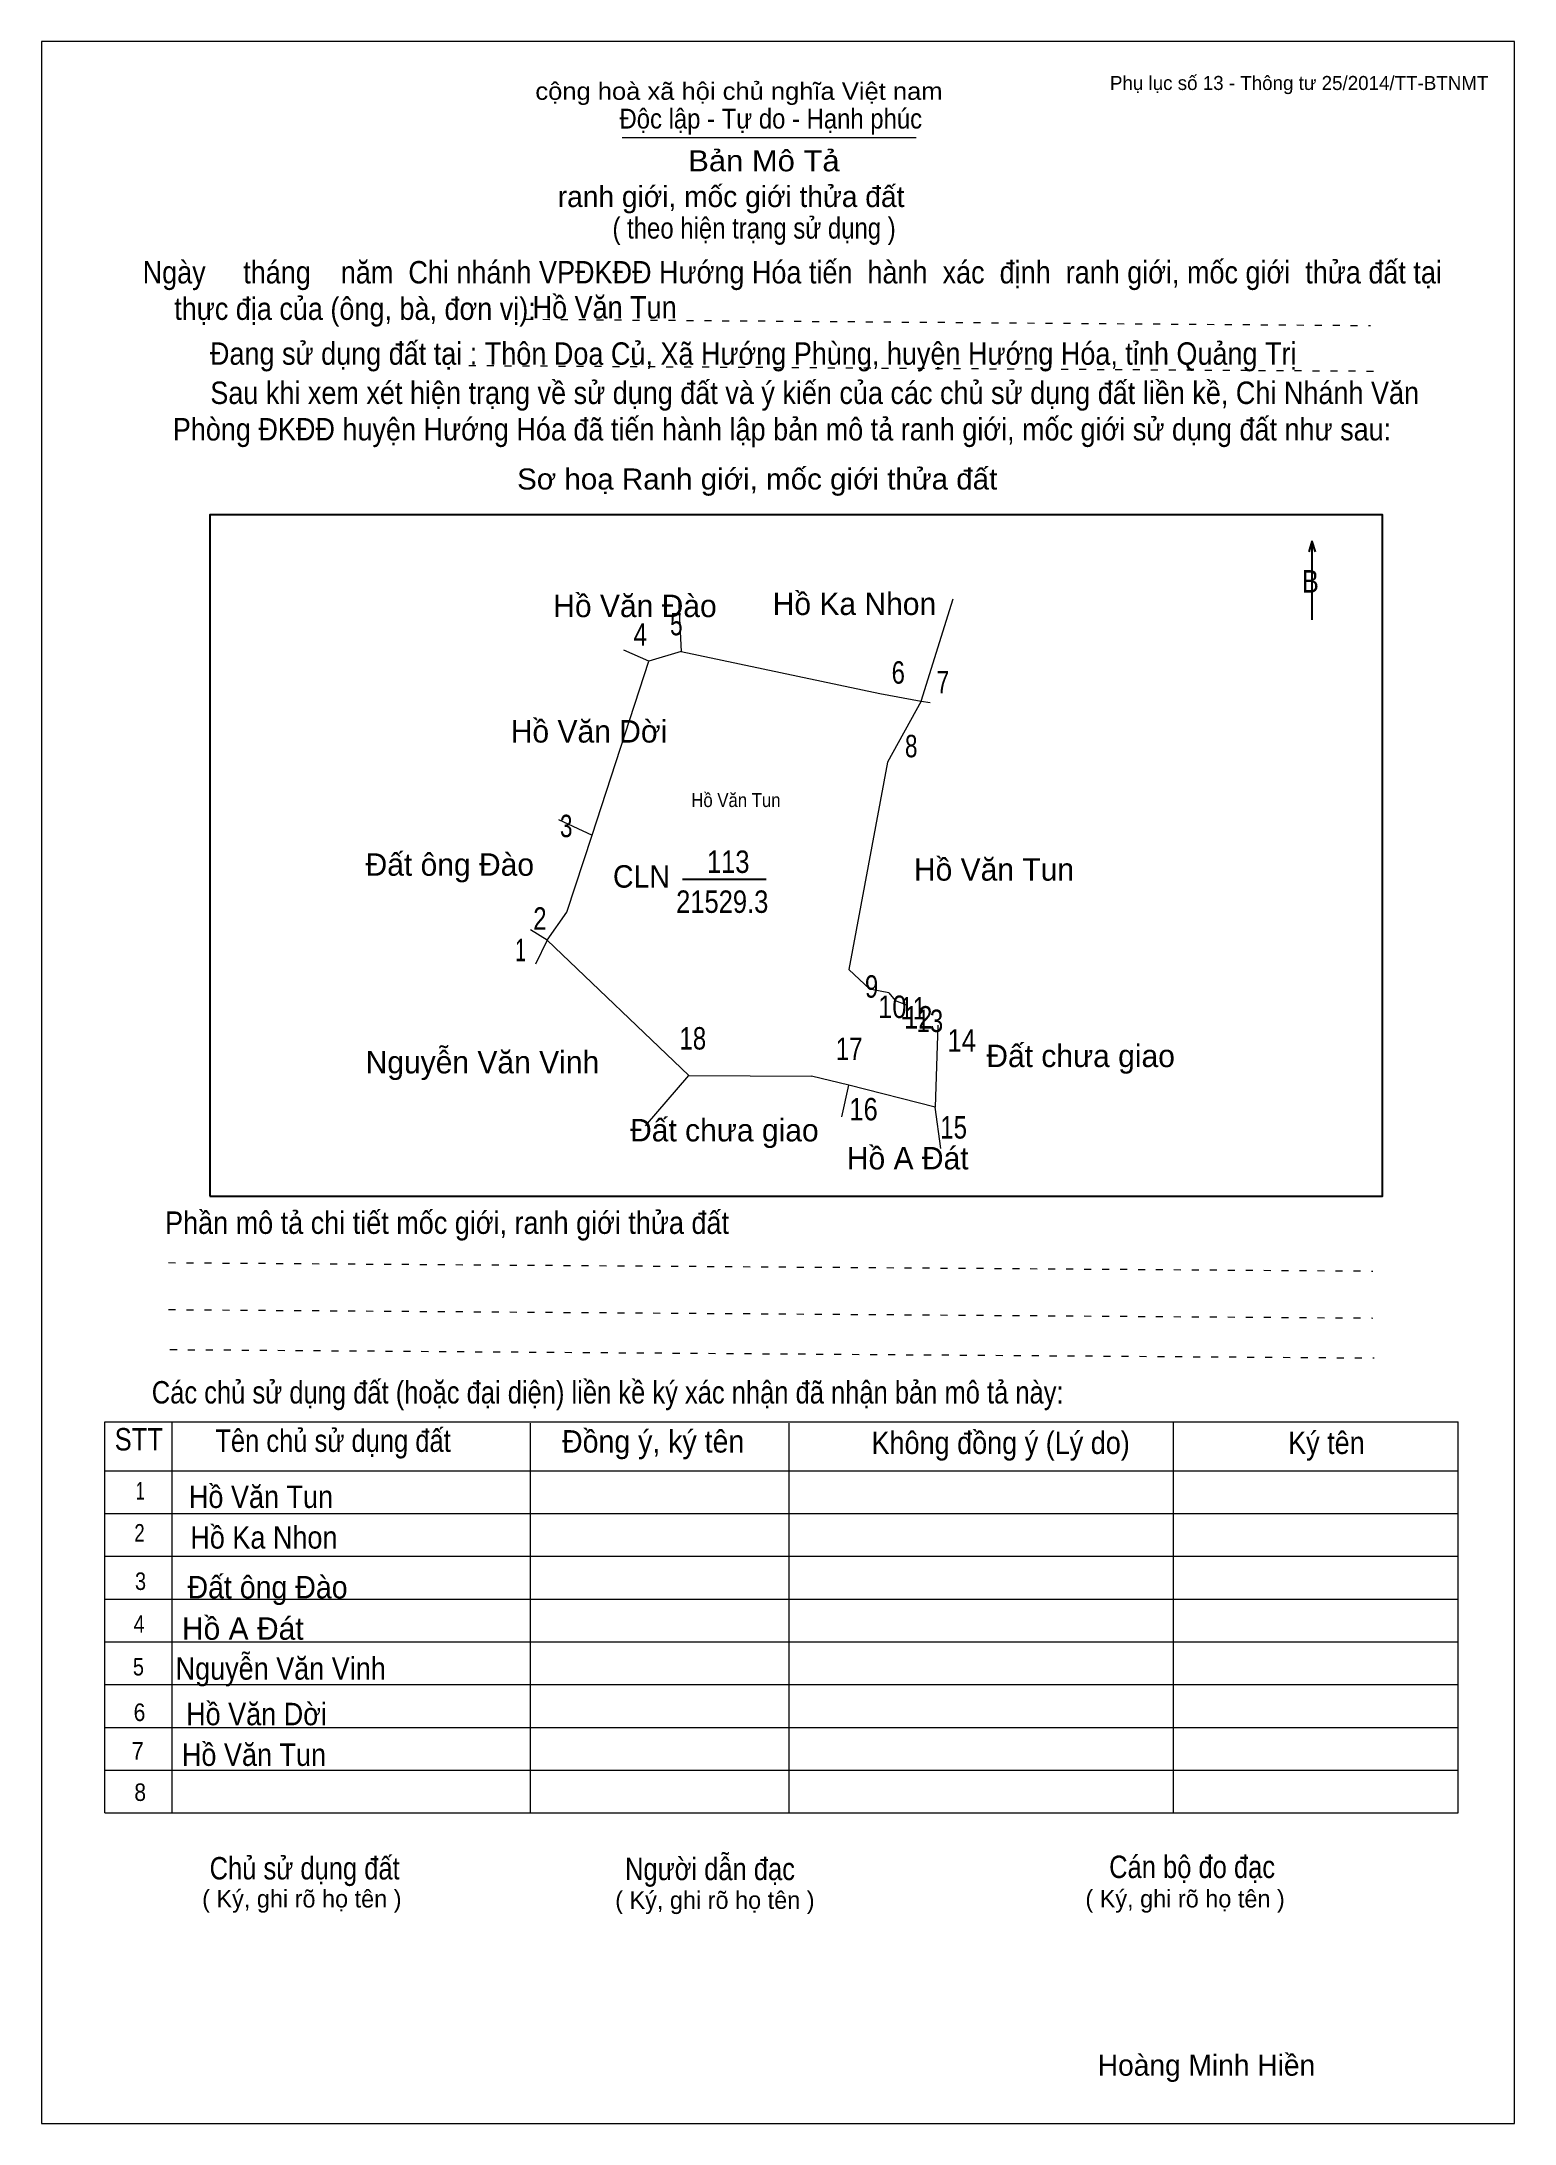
# Model space of a CAD drawing. Header units: centimetres. Extents: x 0 to 21, y 0 to 29.7.
import ezdxf
from ezdxf.enums import TextEntityAlignment as Align

# ---------------------------------------------------------------- set-up
doc = ezdxf.new("R2010")
doc.units = ezdxf.units.CM
doc.header["$LTSCALE"] = 0.13
doc.linetypes.add('DOTTED', pattern=[1.5, 0.3, -1.2])
for name, color, linetype, lineweight in [('1', 7, 'Continuous', 13), ('33', 7, 'Continuous', 25), ('6', 7, 'Continuous', 13), ('62', 7, 'Continuous', 13)]:
    doc.layers.add(name, color=color, linetype=linetype, lineweight=lineweight)
for name, color, linetype in [('2', 7, 'Continuous'), ('32', 7, 'Continuous'), ('34', 7, 'Continuous'), ('63', 7, 'Continuous')]:
    doc.layers.add(name, color=color, linetype=linetype)

msp = doc.modelspace()

# ---------------------------------------------------------------- linework, layer by layer
at = {"layer": '1'}
msp.add_lwpolyline([(21, 0), (21, 29.7), (0, 29.7), (0, 0)], close=True, dxfattribs=at)
at = {"layer": '33'}
msp.add_line((9.14, 17.75), (10.33, 17.75), dxfattribs=at)
at = {"layer": '6'}
for p, q in [((7.85, 18.38), (8.66, 20.86)), ((12.54, 20.29), (12.67, 20.27)), ((7.37, 18.6), (7.85, 18.38)), ((7.21, 16.88), (6.97, 17.03)), ((7.21, 16.88), (7.04, 16.54)), ((7.21, 16.88), (9.23, 14.95)), ((8.61, 14.23), (9.23, 14.95)), ((9.23, 14.95), (10.98, 14.94)), ((11.41, 14.36), (11.51, 14.81)), ((12.82, 13.91), (12.74, 14.5))]:
    msp.add_line(p, q, dxfattribs=at)
for points in [[(9.08, 21.75), (9.12, 21), (8.66, 20.86), (8.3, 21.02)], [(9.12, 21), (11.95, 20.4), (12.54, 20.29), (13, 21.75)], [(12.54, 20.29), (12.06, 19.42), (11.51, 16.46)], [(7.21, 16.88), (7.49, 17.28), (7.85, 18.38)], [(12.08, 16.13), (11.81, 16.18), (11.51, 16.46)], [(12.08, 16.13), (12.17, 16.02), (12.33, 15.96)], [(12.78, 15.67), (12.74, 14.5), (11.51, 14.81), (10.98, 14.94)]]:
    msp.add_lwpolyline(points, dxfattribs=at)
at = {"layer": '62'}
for p, q in [((8.28, 28.33), (12.47, 28.33)), ((0.9, 10.01), (20.2, 10.01)), ((0.9, 4.43), (0.9, 10.01)), ((1.86, 4.43), (1.86, 10.01)), ((6.97, 4.43), (6.97, 9.99)), ((10.66, 4.43), (10.66, 9.99)), ((16.14, 4.43), (16.14, 10.01)), ((20.2, 4.43), (20.2, 10.01)), ((0.9, 9.31), (20.2, 9.31)), ((0.9, 8.7), (20.2, 8.7)), ((0.9, 8.09), (20.2, 8.09)), ((0.9, 7.48), (20.2, 7.48)), ((0.9, 6.87), (20.2, 6.87)), ((0.9, 6.26), (20.2, 6.26)), ((0.9, 5.65), (20.2, 5.65)), ((0.9, 5.04), (20.2, 5.04)), ((0.9, 4.43), (20.2, 4.43))]:
    msp.add_line(p, q, dxfattribs=at)
at = {"layer": '62', "linetype": 'DOTTED'}
for p, q in [((6.89, 25.74), (18.95, 25.65)), ((6.09, 25.08), (19.04, 25)), ((1.81, 12.28), (18.98, 12.16)), ((1.81, 11.61), (18.98, 11.49)), ((1.83, 11.04), (19, 10.92))]:
    msp.add_line(p, q, dxfattribs=at)
at = {"layer": '62', "lineweight": 25}
for p, q in [((18.11, 22.58), (18.11, 21.45)), ((18.11, 22.57), (18.07, 22.42)), ((18.11, 22.57), (18.16, 22.42))]:
    msp.add_line(p, q, dxfattribs=at)
msp.add_lwpolyline([(2.4, 13.23), (19.12, 13.23), (19.12, 22.95), (2.4, 22.95)], close=True, dxfattribs=at)

# ---------------------------------------------------------------- texts
at = {"layer": '2', "width": 0.9}
msp.add_text('Hồ Văn Tun', height=0.198, dxfattribs=at).set_placement((9.9, 18.78), align=Align.CENTER)
at = {"layer": '32'}
for s, width, p in [('4', 0.8, (8.535, 21.08)), ('5', 0.75, (9.05, 21.23)), ('6', 0.8, (12.215, 20.54)), ('7', 0.75, (12.85, 20.4)), ('8', 0.75, (12.4, 19.49)), ('3', 0.75, (7.48, 18.35)), ('2', 0.8, (7.105, 17.03)), ('1', 0.65, (6.83, 16.58)), ('9', 0.8, (11.835, 16.06)), ('10', 0.85, (12.13, 15.77)), ('11', 0.75, (12.425, 15.75)), ('12', 0.85, (12.5, 15.62)), ('13', 0.8, (12.665, 15.57)), ('18', 0.8, (9.285, 15.32)), ('17', 0.8, (11.515, 15.17)), ('14', 0.85, (13.12, 15.29)), ('16', 0.85, (11.72, 14.31)), ('15', 0.8, (13.005, 14.05))]:
    msp.add_text(s, height=0.32, dxfattribs=dict(at, width=width)).set_placement(p, align=Align.CENTER)
at = {"layer": '33'}
for s, p in [('Hồ Văn Đào ', (8.52, 21.49)), ('Hồ Ka Nhon', (11.59, 21.52)), ('Hồ Văn Dời', (7.805, 19.7)), ('Đất ông Đào', (5.82, 17.8)), ('Hồ Văn Tun', (13.58, 17.73)), ('Nguyễn Văn Vinh', (6.285, 14.98)), ('Đất chưa giao', (14.815, 15.07)), ('Đất chưa giao', (9.735, 14.01)), ('Hồ A Đát', (12.35, 13.61))]:
    msp.add_text(s, height=0.32, dxfattribs=at).set_placement(p, align=Align.CENTER)
at = {"layer": '33', "width": 0.85}
for s, p in [('113', (9.79, 17.84)), ('21529.3', (9.705, 17.27))]:
    msp.add_text(s, height=0.32, dxfattribs=at).set_placement(p, align=Align.CENTER)
at = {"layer": '33', "width": 0.95}
msp.add_text('CLN', height=0.32, dxfattribs=at).set_placement((8.96, 17.63), align=Align.RIGHT)
at = {"layer": '34'}
for s, width, p in [('Hồ Văn Tun', 0.9, (7, 25.75)), ('Hồ Văn Tun', 0.9, (2.1, 8.78)), ('Hồ Ka Nhon', 0.9, (2.12, 8.2)), ('Đất ông Đào', 0.95, (2.08, 7.49)), ('Nguyễn Văn Vinh', 0.9, (1.91, 6.33)), ('Hồ Văn Dời', 0.9, (2.06, 5.68)), ('Hồ Văn Tun', 0.9, (2, 5.1))]:
    msp.add_text(s, height=0.32, dxfattribs=dict(at, width=width)).set_placement(p)
msp.add_text('Hồ A Đát', height=0.32, dxfattribs=at).set_placement((2, 6.9))
at = {"layer": '62'}
for s, height, width, p in [('cộng hoà xã hội chủ nghĩa Việt nam', 0.2474, 1.1, (7.04, 28.87)), ('Độc lập - Tự do - Hạnh phúc', 0.2828, 0.9, (8.24, 28.46)), ('Bản Mô Tả', 0.3, 1.1, (9.22, 27.85)), ('( theo hiện trạng sử dụng )', 0.3, 0.85, (8.14, 26.89)), ('Ngày     tháng    năm  Chi nhánh VPĐKĐĐ Hướng Hóa tiến  hành  xác  định  ranh giới, mốc giới  thửa đất tại ', 0.32, 0.9, (1.44, 26.25)), ('thực địa của (ông, bà, đơn vị): ', 0.32, 0.9, (1.89, 25.73)), ('Đang sử dụng đất tại : Thôn Doa Củ, Xã Hướng Phùng, huyện Hướng Hóa, tỉnh Quảng Trị', 0.32, 0.9, (2.4, 25.09)), ('     Sau khi xem xét hiện trạng về sử dụng đất và ý kiến của các chủ sử dụng đất liền kề, Chi Nhánh Văn ', 0.32, 0.9, (1.87, 24.53)), ('Phòng ĐKĐĐ huyện Hướng Hóa đã tiến hành lập bản mô tả ranh giới, mốc giới sử dụng đất như sau:', 0.32, 0.9, (1.87, 24.01)), ('Sơ hoạ Ranh giới, mốc giới thửa đất', 0.3, 1.05, (6.78, 23.31)), ('B', 0.32, 0.85, (17.97, 21.84)), ('Phần mô tả chi tiết mốc giới, ranh giới thửa đất ', 0.32, 0.9, (1.76, 12.69)), ('Các chủ sử dụng đất (hoặc đại diện) liền kề ký xác nhận đã nhận bản mô tả này:', 0.32, 0.85, (1.57, 10.27))]:
    msp.add_text(s, height=height, dxfattribs=dict(at, width=width)).set_placement(p)
msp.add_text('ranh giới, mốc giới thửa đất', height=0.3, dxfattribs=at).set_placement((7.36, 27.34))
for s, height, width, p in [('STT', 0.32, 0.85, (1.385, 9.6)), ('Tên chủ sử dụng đất', 0.32, 0.85, (4.155, 9.58)), ('Đồng ý, ký tên', 0.32, 0.95, (8.72, 9.57)), ('Không đồng ý (Lý do)', 0.32, 0.9, (13.675, 9.55)), ('Ký tên', 0.32, 0.9, (18.32, 9.55)), ('1', 0.25, 0.7, (1.405, 8.9)), ('2', 0.25, 0.8, (1.395, 8.3)), ('3', 0.25, 0.85, (1.41, 7.61)), ('4', 0.25, 0.85, (1.39, 7)), ('5', 0.25, 0.85, (1.38, 6.39)), ('6', 0.25, 0.9, (1.395, 5.74)), ('7', 0.25, 0.95, (1.37, 5.19)), ('8', 0.25, 0.9, (1.405, 4.6)), ('Người dẫn đạc', 0.32, 0.85, (9.53, 3.47)), ('Chủ sử dụng đất', 0.32, 0.85, (3.75, 3.48)), ('Cán bộ đo đạc', 0.32, 0.85, (16.405, 3.5))]:
    msp.add_text(s, height=height, dxfattribs=dict(at, width=width)).set_placement(p, align=Align.CENTER)
for p in [(3.71, 3.08), (9.6, 3.06), (16.305, 3.08)]:
    msp.add_text('( Ký, ghi rõ họ tên )', height=0.25, dxfattribs=at).set_placement(p, align=Align.CENTER)
at = {"layer": '63'}
msp.add_text('Phụ lục số 13 - Thông tư 25/2014/TT-BTNMT', height=0.2, dxfattribs=at).set_placement((20.63, 29.01), align=Align.RIGHT)
msp.add_text('Hoàng Minh Hiền', height=0.3, dxfattribs=at).set_placement((16.61, 0.68), align=Align.CENTER)

doc.saveas('drawing.dxf')
